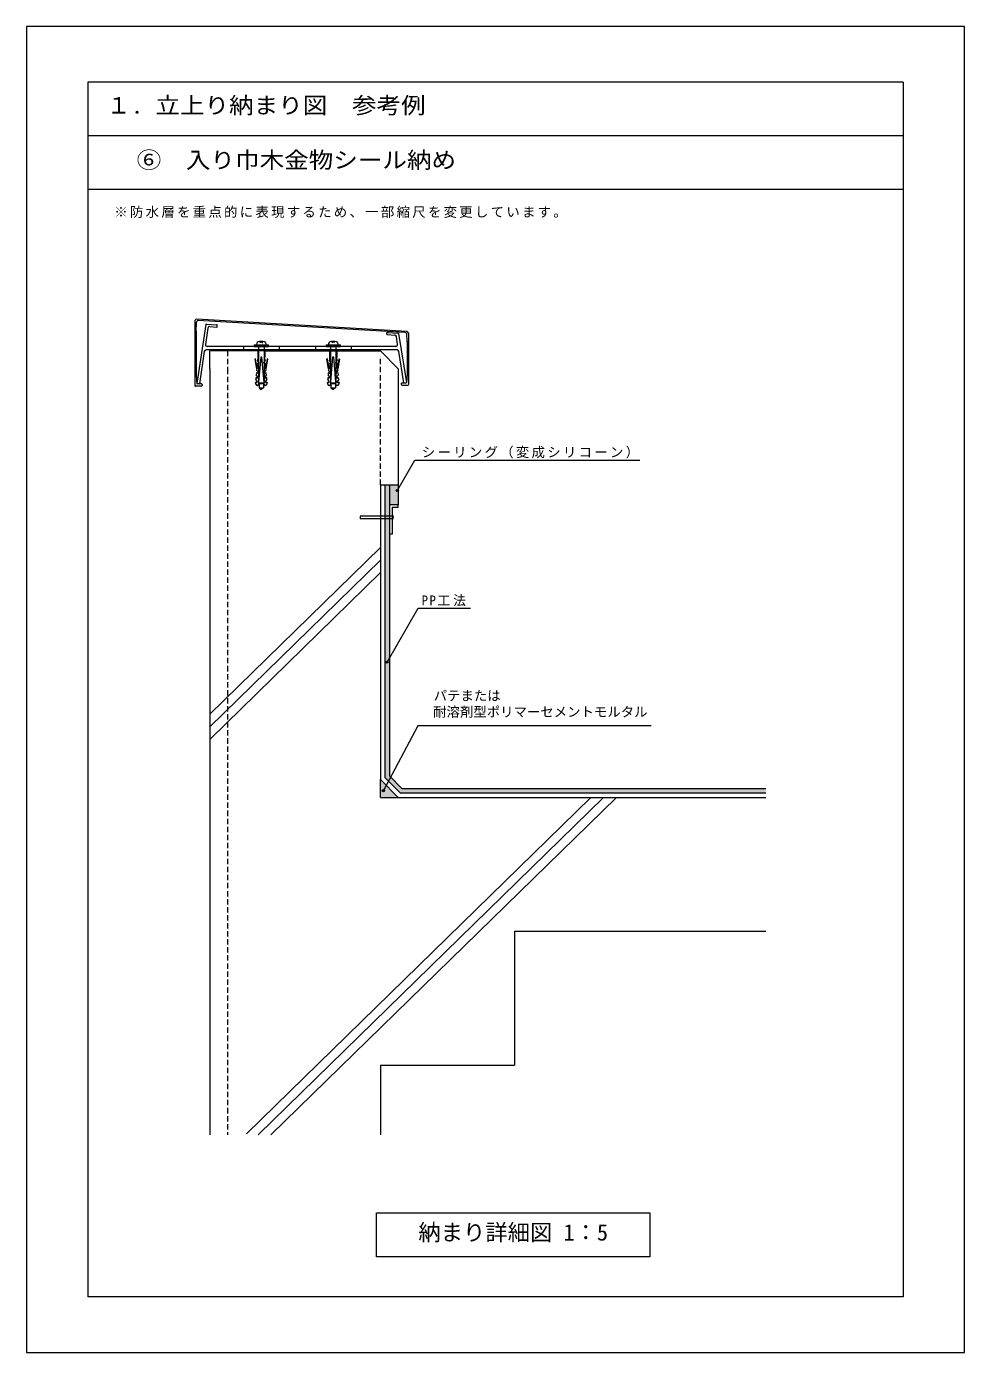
# Model space of a CAD drawing. Units: millimetres, scale not verified. Extents: x -505 to 545, y -737 to 748.
import ezdxf
from ezdxf.enums import TextEntityAlignment as Align

# ---------------------------------------------------------------- set-up
doc = ezdxf.new("R2010")
doc.units = ezdxf.units.MM
doc.header["$LTSCALE"] = 5
doc.header["$PDMODE"] = 32
doc.header["$PDSIZE"] = 2.5
doc.linetypes.add('DASHED1', pattern=[1.8, 1.2, -0.6])
doc.linetypes.add('LONG_DASHED_DOUBLE_DOTTED', pattern=[17, 12, -1.5, 0.25, -1.5, 0.25, -1.5])
for name, color, linetype, lineweight in [('0-1_WAKU', 6, 'Continuous', 18), ('0-2_KUTAI', 4, 'Continuous', 18), ('0-A_0-A', 7, 'Continuous', 18)]:
    doc.layers.add(name, color=color, linetype=linetype, lineweight=lineweight)
doc.styles.add('ＭＳ ゴシック', font='')
doc.styles.get('ＭＳ ゴシック').set_extended_font_data('MS Gothic')

msp = doc.modelspace()

# ---------------------------------------------------------------- linework, layer by layer
at = {"layer": '0-1_WAKU'}
for p, q in [((-436.285, 685.928), (-436.285, -674.072)), ((476.215, 685.928), (-436.285, 685.928)), ((476.215, 685.928), (476.215, -674.072)), ((476.215, -674.072), (-436.285, -674.072))]:
    msp.add_line(p, q, dxfattribs=at)
at = {"layer": '0-2_KUTAI'}
for p, q in [((-238.853, 385.138), (-300.012, 385.138)), ((-300.012, 365.249), (-300.012, 385.138)), ((-238.853, 385.138), (-108.853, 385.138)), ((-108.853, 385.138), (-88.853, 365.138)), ((-300.012, 365.249), (-300.012, -492.848)), ((-88.853, 365.138), (-88.853, 235.138)), ((-108.853, 235.138), (-88.853, 235.138)), ((-299.814, -21.793), (-108.853, 164.863)), ((-300.268, -36.221), (-108.853, 150.879)), ((-299.611, -49.562), (-108.853, 136.895)), ((-101.369, 36.589), (-66.578, 96.848)), ((-66.578, 96.848), (-8.173, 96.848)), ((-108.853, -114.862), (-108.853, -94.862)), ((-258.853, -491.654), (126.629, -114.862)), ((-245.883, -492.96), (140.935, -114.862)), ((-231.577, -492.96), (155.241, -114.862)), ((-108.853, -114.862), (-88.853, -114.862)), ((41.147, -264.862), (41.147, -414.862)), ((41.147, -264.862), (322.51, -264.862)), ((-108.853, -414.862), (-108.853, -492.96)), ((-108.853, -414.862), (41.147, -414.862))]:
    msp.add_line(p, q, dxfattribs=at)
at = {"layer": '0-2_KUTAI', "linetype": 'DASHED1'}
msp.add_line((-108.853, 235.138), (-108.853, 379.267), dxfattribs=at)
at = {"layer": '0-2_KUTAI', "color": 2}
for p, q in [((-108.853, 235.138), (-108.853, -94.862)), ((-103.853, 235.138), (-103.853, -92.791)), ((-98.853, 235.138), (-98.853, -90.72)), ((-108.853, -94.862), (-88.853, -114.862)), ((-98.853, -90.72), (-84.711, -104.862)), ((-88.853, -114.862), (322.51, -114.862)), ((-84.711, -104.862), (322.51, -104.862))]:
    msp.add_line(p, q, dxfattribs=at)
at = {"layer": '0-2_KUTAI', "color": 7}
for p, q in [((-88.853, 235.138), (-88.853, 212.722)), ((-88.853, 212.722), (-98.853, 212.722)), ((-88.853, 209.722), (-95.853, 209.722)), ((-95.853, 209.722), (-95.853, 179.722)), ((-88.853, 209.722), (-88.853, 212.722)), ((-131.575, 200.224), (-131.575, 197.224)), ((-95.853, 200.224), (-131.575, 200.224)), ((-95.853, 197.224), (-131.575, 197.224)), ((-95.853, 179.722), (-98.853, 179.722))]:
    msp.add_line(p, q, dxfattribs=at)
at = {"layer": '0-2_KUTAI', "linetype": 'DASHED1'}
msp.add_lwpolyline([(-280.012, 385.138), (-280.012, 365.249), (-280.012, -492.848)], dxfattribs=at)
at = {"layer": '0-2_KUTAI'}
for points in [[(-90.182, 228.47), (-70.342, 262.834), (181.503, 262.834)], [(194.369, -34.691), (-66.795, -34.691), (-105.513, -107.288)]]:
    msp.add_lwpolyline(points, dxfattribs=at)
at = {"layer": '0-2_KUTAI', "color": 2}
msp.add_lwpolyline([(-103.853, -92.791), (-86.782, -109.862), (322.51, -109.862)], dxfattribs=at)
at = {"layer": '0-2_KUTAI'}
msp.add_lwpolyline([(-113.165, -580.275), (192.859, -580.275), (192.859, -629.502), (-113.165, -629.502)], close=True, dxfattribs=at)
at = {"layer": '0-2_KUTAI', "color": 7}
msp.add_arc((-96.754, 198.867), 2.51, 291.04447, 68.95553, dxfattribs=at)
at = {"layer": '0-2_KUTAI'}
for p in [(-89.975, 228.828), (-101.369, 36.589), (-105.513, -107.288)]:
    msp.add_point(p, dxfattribs=at)
at = {"layer": '0-2_KUTAI', "color": 7}
for points in [[(-98.853, 235.138), (-103.853, 235.138), (-103.853, -92.791)], [(-103.853, -92.791), (-98.853, -90.72), (-98.853, 235.138)], [(-103.853, -92.791), (-86.782, -109.862), (-98.853, -90.72)], [(-86.782, -109.862), (-84.711, -104.862), (-98.853, -90.72)], [(-86.782, -109.862), (322.51, -109.862), (322.51, -104.862)], [(-86.782, -109.862), (322.51, -104.862), (-84.711, -104.862)]]:
    msp.add_solid(points, dxfattribs=at)
at = {"layer": '0-2_KUTAI', "color": 3}
msp.add_solid([(-98.853, 235.138), (-98.853, 212.722), (-88.853, 235.138), (-88.853, 212.722)], dxfattribs=at)
at = {"layer": '0-2_KUTAI', "color": 8}
msp.add_solid([(-108.853, -94.862), (-108.853, -114.862), (-88.853, -114.862)], dxfattribs=at)
at = {"layer": '0-A_0-A'}
for p, q in [((-505.035, 748.428), (-505.035, -736.572)), ((-316.702, 418.564), (-316.492, 346.056)), ((-315.192, 407.098), (-314.76, 417.278)), ((-79.386, 406.844), (-314.555, 420.559)), ((-81.615, 405.704), (-313.182, 419.075)), ((-315.192, 407.098), (-315.192, 357.856)), ((-304.486, 414.797), (-314.486, 348.68)), ((-302.068, 410.721), (-304.831, 392.456)), ((-292.49, 413.87), (-303.493, 414.685)), ((-299.943, 412.417), (-291.814, 411.814)), ((-291.492, 412.114), (-291.492, 413.833)), ((-101.533, 403.848), (-101.533, 405.52)), ((-101.255, 403.548), (-92.836, 402.925)), ((-89.532, 404.686), (-100.535, 405.5)), ((-89.572, 392.48), (-91.01, 401.254)), ((-88.54, 404.73), (-79.54, 349.836)), ((-78.833, 395.849), (-79.475, 403.868)), ((-77.533, 404.849), (-77.533, 347.406)), ((-90.234, 386.156), (-304.063, 386.156)), ((-91.545, 390.156), (-302.853, 390.156)), ((-250.199, 391.756), (-234.199, 391.756)), ((-250.199, 391.756), (-250.199, 390.156)), ((-250.199, 390.156), (-234.199, 390.156)), ((-247.302, 393.436), (-247.449, 391.756)), ((-246.199, 386.156), (-246.199, 378.18)), ((-238.199, 386.156), (-246.199, 386.156)), ((-245.249, 391.756), (-245.249, 349.256)), ((-243.79, 394.065), (-242.199, 395.656)), ((-242.199, 395.656), (-240.608, 394.065)), ((-239.149, 391.756), (-239.149, 349.256)), ((-238.199, 386.156), (-238.199, 378.18)), ((-237.096, 393.436), (-236.949, 391.756)), ((-234.199, 390.156), (-234.199, 391.756)), ((-169.704, 391.756), (-169.704, 390.156)), ((-169.704, 391.756), (-153.704, 391.756)), ((-169.704, 390.156), (-153.704, 390.156)), ((-166.807, 393.436), (-166.954, 391.756)), ((-157.704, 386.156), (-165.704, 386.156)), ((-165.704, 386.156), (-165.704, 378.18)), ((-164.754, 391.756), (-164.754, 349.256)), ((-163.295, 394.065), (-161.704, 395.656)), ((-161.704, 395.656), (-160.113, 394.065)), ((-158.654, 391.756), (-158.654, 349.256)), ((-157.704, 386.156), (-157.704, 378.18)), ((-156.601, 393.436), (-156.454, 391.756)), ((-153.704, 390.156), (-153.704, 391.756)), ((-78.833, 396.099), (-78.833, 359.256)), ((-306.041, 384.456), (-311.5, 348.361)), ((-247.349, 365.042), (-249.238, 375.757)), ((-246.781, 365.662), (-248.581, 375.873)), ((-246.199, 378.18), (-246.535, 374.34)), ((-244.968, 372.473), (-246.535, 374.34)), ((-242.866, 378.035), (-245.655, 346.156)), ((-241.533, 378.035), (-242.866, 378.035)), ((-238.744, 346.156), (-241.533, 378.035)), ((-237.863, 374.34), (-239.43, 372.473)), ((-237.863, 374.34), (-238.199, 378.18)), ((-235.817, 375.873), (-237.618, 365.662)), ((-235.161, 375.757), (-237.05, 365.042)), ((-166.854, 365.042), (-168.743, 375.757)), ((-166.286, 365.662), (-168.086, 375.873)), ((-165.704, 378.18), (-166.04, 374.34)), ((-164.473, 372.473), (-166.04, 374.34)), ((-162.371, 378.035), (-165.16, 346.156)), ((-161.037, 378.035), (-162.371, 378.035)), ((-158.248, 346.156), (-161.037, 378.035)), ((-157.368, 374.34), (-158.935, 372.473)), ((-157.368, 374.34), (-157.704, 378.18)), ((-155.322, 375.873), (-157.122, 365.662)), ((-154.665, 375.757), (-156.555, 365.042)), ((-82.526, 349.507), (-88.26, 384.48)), ((-315.192, 357.856), (-314.392, 348.106)), ((-246.363, 356.534), (-247.93, 358.401)), ((-247.29, 365.707), (-247.465, 363.714)), ((-245.898, 361.847), (-247.465, 363.714)), ((-246.237, 365.615), (-247.29, 365.707)), ((-246.826, 371.02), (-247, 369.027)), ((-245.433, 367.16), (-247, 369.027)), ((-245.773, 370.928), (-246.826, 371.02)), ((-237.399, 369.027), (-238.966, 367.16)), ((-237.573, 371.02), (-238.626, 370.928)), ((-236.934, 363.714), (-238.501, 361.847)), ((-237.108, 365.707), (-238.161, 365.615)), ((-236.469, 358.401), (-238.036, 356.534)), ((-236.643, 360.394), (-237.696, 360.301)), ((-237.399, 369.027), (-237.573, 371.02)), ((-236.934, 363.714), (-237.108, 365.707)), ((-236.469, 358.401), (-236.643, 360.394)), ((-165.868, 356.534), (-167.435, 358.401)), ((-166.795, 365.707), (-166.97, 363.714)), ((-165.403, 361.847), (-166.97, 363.714)), ((-165.742, 365.615), (-166.795, 365.707)), ((-166.33, 371.02), (-166.505, 369.027)), ((-164.938, 367.16), (-166.505, 369.027)), ((-165.277, 370.928), (-166.33, 371.02)), ((-156.903, 369.027), (-158.47, 367.16)), ((-157.077, 371.02), (-158.131, 370.928)), ((-156.439, 363.714), (-158.006, 361.847)), ((-156.613, 365.707), (-157.666, 365.615)), ((-155.974, 358.401), (-157.541, 356.534)), ((-156.148, 360.394), (-157.201, 360.301)), ((-156.903, 369.027), (-157.077, 371.02)), ((-156.439, 363.714), (-156.613, 365.707)), ((-155.974, 358.401), (-156.148, 360.394)), ((-78.833, 359.256), (-79.633, 349.256)), ((-309.492, 345.556), (-315.992, 345.556)), ((-308.992, 348.106), (-314.392, 348.106)), ((-311.791, 348.106), (-313.992, 348.106)), ((-308.492, 347.606), (-308.492, 346.556)), ((-248.352, 347.88), (-248.685, 349.768)), ((-247.632, 349.675), (-248.685, 349.768)), ((-246.828, 351.221), (-248.395, 353.088)), ((-245.655, 346.156), (-246.557, 346.235)), ((-245.249, 349.256), (-244.739, 348.746)), ((-245.249, 349.256), (-239.149, 349.256)), ((-244.739, 348.746), (-244.739, 343.796)), ((-244.739, 348.746), (-239.659, 348.746)), ((-244.739, 343.796), (-242.199, 341.756)), ((-244.739, 343.796), (-239.659, 343.796)), ((-239.659, 343.796), (-242.199, 341.756)), ((-239.149, 349.256), (-239.659, 348.746)), ((-239.659, 348.746), (-239.659, 343.796)), ((-237.842, 346.235), (-238.744, 346.156)), ((-236.004, 353.088), (-237.571, 351.221)), ((-236.178, 355.081), (-237.232, 354.988)), ((-235.714, 349.768), (-236.767, 349.675)), ((-236.004, 353.088), (-236.178, 355.081)), ((-235.714, 349.768), (-236.046, 347.88)), ((-167.857, 347.88), (-168.19, 349.768)), ((-167.137, 349.675), (-168.19, 349.768)), ((-166.332, 351.221), (-167.899, 353.088)), ((-165.16, 346.156), (-166.062, 346.235)), ((-164.754, 349.256), (-164.244, 348.746)), ((-164.754, 349.256), (-158.654, 349.256)), ((-164.244, 348.746), (-159.164, 348.746)), ((-164.244, 348.746), (-164.244, 343.796)), ((-164.244, 343.796), (-161.704, 341.756)), ((-164.244, 343.796), (-159.164, 343.796)), ((-159.164, 343.796), (-161.704, 341.756)), ((-158.654, 349.256), (-159.164, 348.746)), ((-159.164, 348.746), (-159.164, 343.796)), ((-157.346, 346.235), (-158.248, 346.156)), ((-155.509, 353.088), (-157.076, 351.221)), ((-155.683, 355.081), (-156.736, 354.988)), ((-155.218, 349.768), (-156.272, 349.675)), ((-155.509, 353.088), (-155.683, 355.081)), ((-155.218, 349.768), (-155.551, 347.88)), ((-85.533, 348.756), (-85.533, 347.706)), ((-85.033, 349.256), (-79.633, 349.256)), ((-84.533, 346.706), (-78.033, 346.706)), ((-82.23, 349.256), (-80.033, 349.256)), ((-505.035, -736.572), (544.965, -736.572))]:
    msp.add_line(p, q, dxfattribs=at)
at = {"layer": '0-A_0-A', "color": 6}
for p, q in [((-436.285, 685.928), (-436.285, -674.072)), ((476.215, 685.928), (-436.285, 685.928)), ((476.215, 685.928), (476.215, -674.072)), ((476.215, 625.928), (-436.285, 625.928)), ((476.215, 565.928), (-436.285, 565.928)), ((476.215, -674.072), (-436.285, -674.072))]:
    msp.add_line(p, q, dxfattribs=at)
at = {"layer": '0-A_0-A', "linetype": 'LONG_DASHED_DOUBLE_DOTTED'}
for p, q in [((-262.199, 390.156), (-262.199, 386.156)), ((-222.199, 390.156), (-222.199, 386.156)), ((-181.704, 390.156), (-181.704, 386.156)), ((-141.704, 390.156), (-141.704, 386.156))]:
    msp.add_line(p, q, dxfattribs=at)
at = {"layer": '0-A_0-A'}
for points in [[(544.965, -736.572), (544.965, 748.428), (-505.035, 748.428)], [(-246.702, 360.301), (-247.755, 360.394), (-247.93, 358.401)], [(-166.207, 360.301), (-167.26, 360.394), (-167.435, 358.401)], [(-247.167, 354.988), (-248.22, 355.081), (-248.395, 353.088)], [(-166.672, 354.988), (-167.725, 355.081), (-167.899, 353.088)]]:
    msp.add_lwpolyline(points, dxfattribs=at)
for centre, radius, start, end in [((-314.702, 418.564), 2, 85.78818, 180), ((-312.767, 417.118), 2, 85.78818, 175.42608), ((-303.992, 414.722), 0.5, 355.76394, 171.39928), ((-300.091, 410.422), 2, 85.76394, 171.39928), ((-291.992, 413.833), 0.5, 0, 175.76394), ((-291.792, 412.114), 0.3, 265.76394, 0), ((-101.033, 405.537), 0.5, 355.76394, 182.03378), ((-101.233, 403.848), 0.3, 179.99422, 265.76394), ((-92.984, 400.93), 2, 9.3111, 85.76394), ((-89.033, 404.649), 0.5, 9.3111, 175.76394), ((-81.468, 403.709), 2, 4.57392, 94.21182), ((-79.533, 404.849), 2, 0, 85.76394), ((-304.063, 384.156), 2, 90, 171.39928), ((-302.853, 392.156), 2, 171.39928, 270), ((-245.36, 393.266), 1.95, 105.88085, 175), ((-242.199, 382.156), 13.5, 74.11915, 105.88085), ((-239.039, 393.266), 1.95, 5, 74.11915), ((-164.865, 393.266), 1.95, 105.88085, 175), ((-161.704, 382.156), 13.5, 74.11915, 105.88085), ((-158.544, 393.266), 1.95, 5, 74.11915), ((-91.545, 392.156), 2, 270, 9.3111), ((-90.234, 384.156), 2, 9.3111, 90), ((-248.91, 375.815), 0.333, 10.01447, 189.9772), ((-245.69, 371.867), 0.943, 265.00884, 39.993), ((-238.708, 371.867), 0.943, 140.007, 274.99116), ((-235.489, 375.815), 0.333, 350.01795, 169.9904), ((-168.414, 375.815), 0.333, 10.01447, 189.9772), ((-165.195, 371.867), 0.943, 265.00884, 39.993), ((-158.213, 371.867), 0.943, 140.007, 274.99116), ((-154.994, 375.815), 0.333, 350.01795, 169.9904), ((-247.085, 355.928), 0.943, 264.99899, 39.99936), ((-246.62, 361.241), 0.943, 264.99899, 40.00693), ((-246.155, 366.554), 0.943, 265.00798, 40.00058), ((-238.243, 366.554), 0.943, 139.99942, 274.99202), ((-237.778, 361.241), 0.943, 139.99942, 274.99116), ((-237.314, 355.928), 0.943, 140.007, 274.99116), ((-166.59, 355.928), 0.943, 264.99899, 39.99936), ((-166.125, 361.241), 0.943, 264.99899, 40.00693), ((-165.66, 366.554), 0.943, 265.00798, 40.00058), ((-157.748, 366.554), 0.943, 139.99942, 274.99202), ((-157.283, 361.241), 0.943, 139.99942, 274.99116), ((-156.818, 355.928), 0.943, 140.007, 274.99116), ((-315.992, 346.056), 0.5, 180, 270), ((-313.992, 348.606), 0.5, 171.39928, 270), ((-311.797, 348.406), 0.3, 271.03461, 351.39928), ((-309.492, 346.556), 1, 270, 0), ((-308.992, 347.606), 0.5, 0, 90), ((-246.383, 348.228), 2, 190.00042, 264.99512), ((-247.55, 350.615), 0.943, 264.99812, 40.00693), ((-238.016, 348.228), 2, 274.99559, 349.99796), ((-236.849, 350.615), 0.943, 139.99942, 274.99202), ((-165.887, 348.228), 2, 190.00042, 264.99512), ((-167.055, 350.615), 0.943, 264.99812, 40.00693), ((-157.521, 348.228), 2, 274.99559, 349.99796), ((-156.354, 350.615), 0.943, 139.99942, 274.99202), ((-85.033, 348.756), 0.5, 90, 180), ((-84.533, 347.706), 1, 180, 270), ((-82.23, 349.556), 0.3, 189.3111, 270), ((-80.033, 349.756), 0.5, 270, 9.3111), ((-78.033, 347.206), 0.5, 270, 0)]:
    msp.add_arc(centre, radius, start, end, dxfattribs=at)

# ---------------------------------------------------------------- texts
at = {"layer": '0-2_KUTAI', "color": 7, "style": 'ＭＳ ゴシック', "width": 1.1}
for s, p in [('１. 立上り納まり図\u3000参考例', (-415.704, 645.482)), ('⑥\u3000入り巾木金物シール納め', (-381.693, 584.252))]:
    msp.add_text(s, height=18.33, dxfattribs=at).set_placement(p, align=Align.BOTTOM_LEFT)
at = {"layer": '0-2_KUTAI', "color": 7, "style": 'ＭＳ ゴシック'}
for s, height, p in [('パテまたは', 11, (-49.274, -9.774)), ('耐溶剤型ポリマーセメントモルタル', 11, (-49.878, -27.891)), ('納まり詳細図 1：5', 18.33, (-66.443, -616.718))]:
    msp.add_text(s, height=height, dxfattribs=at).set_placement(p, align=Align.BOTTOM_LEFT)
at = {"layer": '0-2_KUTAI', "color": 7, "char_height": 11, "attachment_point": 7, "style": 'ＭＳ ゴシック'}
for s, insert in [('\\T1.17;シーリング（変成シリコーン）', (-62.53, 264.792)), ('\\T1.24;\\W0.95;PP工法', (-62.693, 99.014))]:
    msp.add_mtext(s, dxfattribs=dict(at, insert=insert))
at = {"layer": '0-A_0-A', "insert": (-406.784, 533.989), "char_height": 11, "attachment_point": 7, "style": 'ＭＳ ゴシック'}
msp.add_mtext('\\T1.17;※防水層を重点的に表現するため、一部縮尺を変更しています。', dxfattribs=at)

doc.saveas('drawing.dxf')
